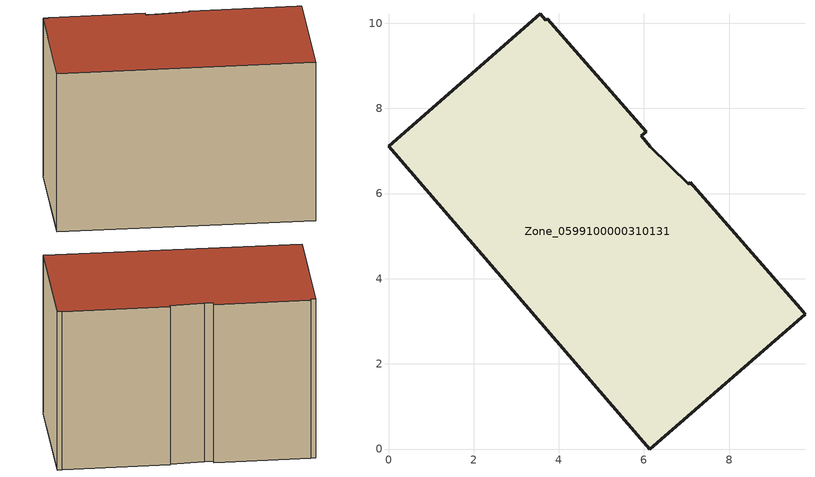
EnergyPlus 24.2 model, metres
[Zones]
Zone_0599100000310131
 floor ground (C_G): 3.57,10.22 3.69,10.07 3.73,10.11 6.05,7.45 5.94,7.36 6.15,7.1 7.05,6.22 7.09,6.26 9.68,3.31 9.78,3.17 6.14,0 0,7.11 z0
 wall outside (C_F): 0,7.11 6.14,0 9.78,3.17 9.68,3.31 7.09,6.26 7.05,6.22 6.15,7.1 5.94,7.36 6.05,7.45 3.73,10.11 3.69,10.07 3.57,10.22 0,7.11 z0:6.31
 roof outside (C_R): 3.69,10.07 3.57,10.22 0,7.11 6.14,0 9.78,3.17 9.68,3.31 7.09,6.26 7.05,6.22 6.15,7.1 5.94,7.36 6.05,7.45 3.73,10.11 z6.31
[BUILDING]
Pand.0599100000310131: North Axis=0; Terrain=City; Loads Convergence Tolerance Value=0.04; Temperature Convergence Tolerance Value=0.4; Solar Distribution=FullExterior; Maximum Number of Warmup Days=25; Minimum Number of Warmup Days=1
[Site:Location]
Rotterdam.The.Hague.AP_ZH_NLD Design_Conditions: Latitude=51.96; Longitude=4.45; Time Zone=1; Elevation=-4.5
[SITE:GROUNDTEMPERATURE:BUILDINGSURFACE]
18, 18, 18, 18, 18, 18, 18, 18, 18, 18, 18, 18
[MATERIAL] Thermal Absorptance=0.9; Solar Absorptance=0.7; Visible Absorptance=0.7
Name | Roughness | Thickness | Conductivity | Density | Specific Heat
G.TC.1946 | MediumSmooth | 0.15 | 1 | 540 | 1210
F.TC.1946 | Rough | 0.3 | 0.857143 | 1920 | 840
R.TC.1946 | MediumRough | 0.2 | 0.909091 | 1500 | 1000
[CONSTRUCTION]
C_G: G.TC.1946
C_F: F.TC.1946
C_R: R.TC.1946
[ZONE]
Zone_0599100000310131: Type=1; Multiplier=1; Ceiling Height=Autocalculate; Volume=Autocalculate; Floor Area=autocalculate; Part of Total Floor Area=Yes
[ZONEINFILTRATION:DESIGNFLOWRATE]
Infil_Zone_0599100000310131: Zone or ZoneList or Space or SpaceList=Zone_0599100000310131; Schedule=AlwaysOn; Design Flow Rate Calculation Method=Flow/Area; Flow Rate per Floor Area=0.003; Constant Term Coefficient=1; Temperature Term Coefficient=0; Velocity Term Coefficient=0; Velocity Squared Term Coefficient=0
[HVACTEMPLATE:ZONE:IDEALLOADSAIRSYSTEM]
Zone_0599100000310131: Maximum Heating Supply Air Temperature=50; Minimum Cooling Supply Air Temperature=13; Maximum Heating Supply Air Humidity Ratio=0.0156; Minimum Cooling Supply Air Humidity Ratio=0.0077; Heating Limit=NoLimit; Cooling Limit=NoLimit; Dehumidification Control Type=ConstantSensibleHeatRatio; Cooling Sensible Heat Ratio=0.7; Dehumidification Setpoint=60; Humidification Control Type=None; Humidification Setpoint=30; Outdoor Air Method=None; Outdoor Air Flow Rate per Person=0.00944; Outdoor Air Flow Rate per Zone Floor Area=0; Outdoor Air Flow Rate per Zone=0; Demand Controlled Ventilation Type=None; Outdoor Air Economizer Type=NoEconomizer; Heat Recovery Type=None; Sensible Heat Recovery Effectiveness=0.7; Latent Heat Recovery Effectiveness=0.65
[ZONECONTROL:THERMOSTAT]
ThermostatControl_Zone_0599100000310131: Zone or ZoneList=Zone_0599100000310131; Control Type Schedule=DualSetpointControlType; Control 1=Thermostat_Zone_0599100000310131; Temperature Difference Between Cutout And Setpoint=0
[THERMOSTATSETPOINT:DUALSETPOINT]
Thermostat_Zone_0599100000310131: Heating Setpoint Temperature Schedule=HeatingSetpoint_Zone_0599100000310131; Cooling Setpoint Temperature Schedule=CoolingSetpoint_Zone_0599100000310131
[SCHEDULE:COMPACT]
HeatingSetpoint_Zone_0599100000310131: Through: 12/31, For: AllDays, Until: 24:00, 21
CoolingSetpoint_Zone_0599100000310131: Through: 12/31, For: AllDays, Until: 24:00, 24
DualSetpointControlType: Through: 12/31, For: AllDays, Until: 24:00, 4
AlwaysOn: Through: 12/31, For: AllDays, Until: 24:00, 1
